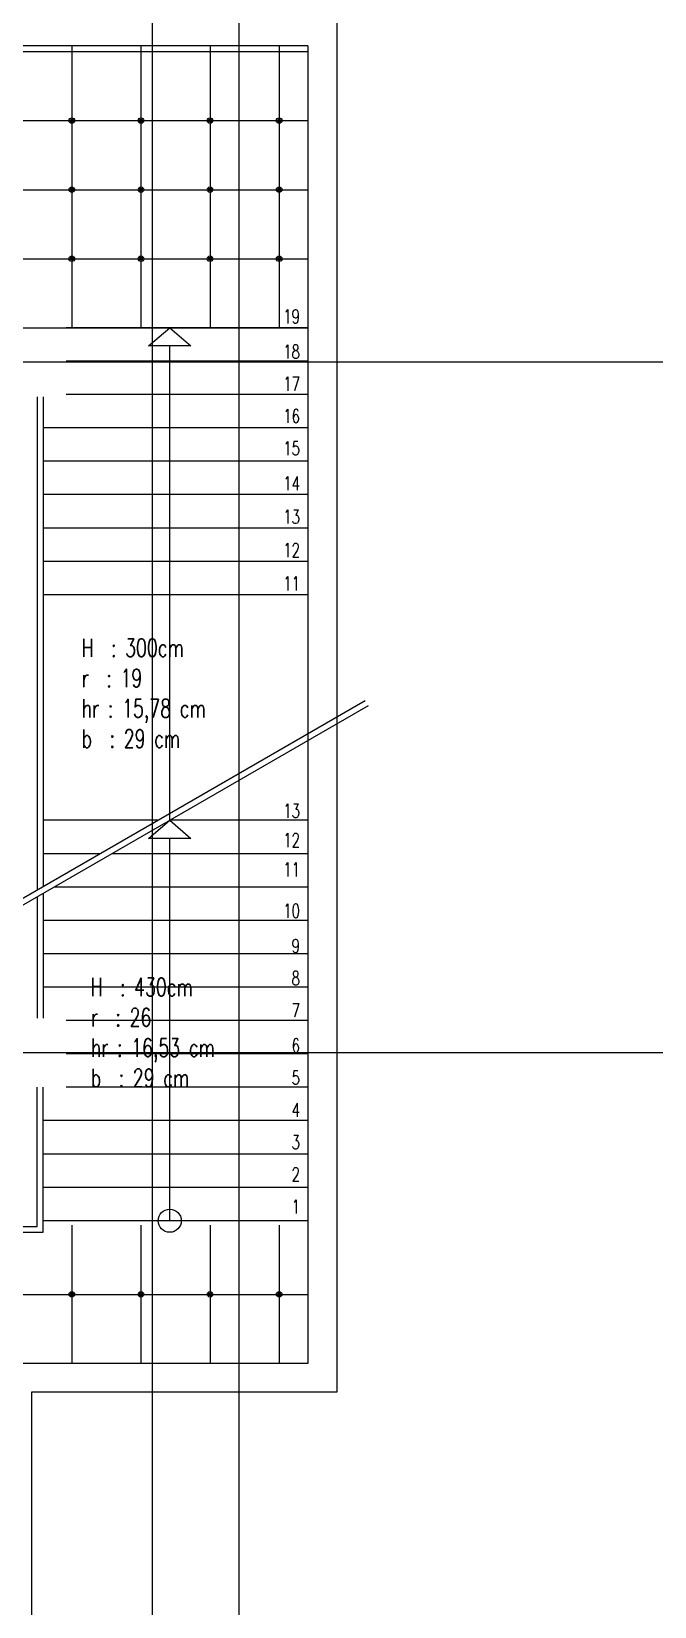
# Model space of a CAD drawing. Header units: millimetres. Extents: x 43168.9 to 43194.6, y -25545.1 to -25543.4.
# Drawn here: x 43174.0909 to 43174.199, y -25544.3202 to -25544.0464 of the extents above; entities that cross this region are included whole.
import ezdxf
from ezdxf.enums import TextEntityAlignment as Align

# ---------------------------------------------------------------- set-up
doc = ezdxf.new("R2010")
doc.units = ezdxf.units.MM
doc.header["$LTSCALE"] = 200
doc.linetypes.add('DASHDOT', pattern=[1, 0.5, -0.25, 0, -0.25])
doc.linetypes.add('DASHDOT2', pattern=[0.5, 0.25, -0.125, 0, -0.125])
for name, color, linetype in [('aks_sgh', 5, 'DASHDOT2'), ('duv_sgh', 4, 'Continuous'), ('gor-3_sgh', 191, 'Continuous'), ('gor-4_sgh', 17, 'Continuous'), ('kesitcizgisi_sgh', 22, 'Continuous'), ('merdi_sgh', 3, 'Continuous'), ('sembol_sgh', 8, 'Continuous'), ('yazi-merdi_sgh', 9, 'Continuous')]:
    doc.layers.add(name, color=color, linetype=linetype)
doc.styles.add('text3', font='simplex8.shx', dxfattribs={"width": 0.7})

msp = doc.modelspace()

# ---------------------------------------------------------------- linework, layer by layer
at = {"color": 0}
for p, q in [((43174.1112, -25544.10107), (43174.11488, -25544.09792)), ((43174.11488, -25544.09792), (43174.11855, -25544.10107)), ((43174.11855, -25544.10107), (43174.1112, -25544.10107)), ((43174.1112, -25544.18667), (43174.11488, -25544.18352)), ((43174.11488, -25544.18352), (43174.11855, -25544.18667)), ((43174.11855, -25544.18667), (43174.1112, -25544.18667))]:
    msp.add_line(p, q, dxfattribs=at)
at = {"layer": 'aks_sgh'}
for p, q in [((43174.12688, -25543.74092), (43174.12688, -25544.60992)), ((43174.62688, -25544.10392), (43173.82488, -25544.10392)), ((43174.62688, -25544.22392), (43173.82488, -25544.22392))]:
    msp.add_line(p, q, dxfattribs=at)
at = {"layer": 'duv_sgh'}
for p, q in [((43174.14388, -25544.04392), (43174.14388, -25544.28292)), ((43174.13888, -25544.04892), (43174.08588, -25544.04892)), ((43174.13888, -25544.04892), (43174.13888, -25544.27792)), ((43174.13888, -25544.27792), (43174.08588, -25544.27792)), ((43174.09088, -25544.28292), (43174.09088, -25544.46492)), ((43174.14388, -25544.28292), (43174.09088, -25544.28292))]:
    msp.add_line(p, q, dxfattribs=at)
at = {"layer": 'gor-3_sgh'}
for p, q in [((43174.09768, -25544.06171), (43174.09808, -25544.06171)), ((43174.09768, -25544.06211), (43174.09768, -25544.06171)), ((43174.09808, -25544.06211), (43174.09768, -25544.06211)), ((43174.09808, -25544.06171), (43174.09808, -25544.06211)), ((43174.10968, -25544.06171), (43174.11008, -25544.06171)), ((43174.10968, -25544.06211), (43174.10968, -25544.06171)), ((43174.11008, -25544.06211), (43174.10968, -25544.06211)), ((43174.11008, -25544.06171), (43174.11008, -25544.06211)), ((43174.12168, -25544.06171), (43174.12208, -25544.06171)), ((43174.12168, -25544.06211), (43174.12168, -25544.06171)), ((43174.12208, -25544.06211), (43174.12168, -25544.06211)), ((43174.12208, -25544.06171), (43174.12208, -25544.06211)), ((43174.13368, -25544.06171), (43174.13408, -25544.06171)), ((43174.13368, -25544.06211), (43174.13368, -25544.06171)), ((43174.13408, -25544.06211), (43174.13368, -25544.06211)), ((43174.13408, -25544.06171), (43174.13408, -25544.06211)), ((43174.09768, -25544.07371), (43174.09808, -25544.07371)), ((43174.09768, -25544.07411), (43174.09768, -25544.07371)), ((43174.09808, -25544.07411), (43174.09768, -25544.07411)), ((43174.09808, -25544.07371), (43174.09808, -25544.07411)), ((43174.10968, -25544.07371), (43174.11008, -25544.07371)), ((43174.10968, -25544.07411), (43174.10968, -25544.07371)), ((43174.11008, -25544.07411), (43174.10968, -25544.07411)), ((43174.11008, -25544.07371), (43174.11008, -25544.07411)), ((43174.12168, -25544.07371), (43174.12208, -25544.07371)), ((43174.12168, -25544.07411), (43174.12168, -25544.07371)), ((43174.12208, -25544.07411), (43174.12168, -25544.07411)), ((43174.12208, -25544.07371), (43174.12208, -25544.07411)), ((43174.13368, -25544.07371), (43174.13408, -25544.07371)), ((43174.13368, -25544.07411), (43174.13368, -25544.07371)), ((43174.13408, -25544.07411), (43174.13368, -25544.07411)), ((43174.13408, -25544.07371), (43174.13408, -25544.07411)), ((43174.09768, -25544.08571), (43174.09808, -25544.08571)), ((43174.09768, -25544.08611), (43174.09768, -25544.08571)), ((43174.09808, -25544.08571), (43174.09808, -25544.08611)), ((43174.10968, -25544.08571), (43174.11008, -25544.08571)), ((43174.10968, -25544.08611), (43174.10968, -25544.08571)), ((43174.11008, -25544.08571), (43174.11008, -25544.08611)), ((43174.12168, -25544.08571), (43174.12208, -25544.08571)), ((43174.12168, -25544.08611), (43174.12168, -25544.08571)), ((43174.12208, -25544.08571), (43174.12208, -25544.08611)), ((43174.13368, -25544.08571), (43174.13408, -25544.08571)), ((43174.13368, -25544.08611), (43174.13368, -25544.08571)), ((43174.13408, -25544.08571), (43174.13408, -25544.08611)), ((43174.09808, -25544.08611), (43174.09768, -25544.08611)), ((43174.11008, -25544.08611), (43174.10968, -25544.08611)), ((43174.12208, -25544.08611), (43174.12168, -25544.08611)), ((43174.13408, -25544.08611), (43174.13368, -25544.08611)), ((43174.09768, -25544.26571), (43174.09808, -25544.26571)), ((43174.09768, -25544.26611), (43174.09768, -25544.26571)), ((43174.09808, -25544.26611), (43174.09768, -25544.26611)), ((43174.09808, -25544.26571), (43174.09808, -25544.26611)), ((43174.10968, -25544.26571), (43174.11008, -25544.26571)), ((43174.10968, -25544.26611), (43174.10968, -25544.26571)), ((43174.11008, -25544.26611), (43174.10968, -25544.26611)), ((43174.11008, -25544.26571), (43174.11008, -25544.26611)), ((43174.12168, -25544.26571), (43174.12208, -25544.26571)), ((43174.12168, -25544.26611), (43174.12168, -25544.26571)), ((43174.12208, -25544.26611), (43174.12168, -25544.26611)), ((43174.12208, -25544.26571), (43174.12208, -25544.26611)), ((43174.13368, -25544.26571), (43174.13408, -25544.26571)), ((43174.13368, -25544.26611), (43174.13368, -25544.26571)), ((43174.13408, -25544.26611), (43174.13368, -25544.26611)), ((43174.13408, -25544.26571), (43174.13408, -25544.26611))]:
    msp.add_line(p, q, dxfattribs=at)
at = {"layer": 'gor-3_sgh', "linetype": 'ByBlock', "lineweight": -2}
for p, q in [((43174.09795, -25544.06198), (43174.09781, -25544.06184)), ((43174.09795, -25544.06184), (43174.09781, -25544.06198)), ((43174.10995, -25544.06198), (43174.10981, -25544.06184)), ((43174.10995, -25544.06184), (43174.10981, -25544.06198)), ((43174.12195, -25544.06198), (43174.12181, -25544.06184)), ((43174.12195, -25544.06184), (43174.12181, -25544.06198)), ((43174.13395, -25544.06198), (43174.13381, -25544.06184)), ((43174.13395, -25544.06184), (43174.13381, -25544.06198)), ((43174.09795, -25544.07398), (43174.09781, -25544.07384)), ((43174.09795, -25544.07384), (43174.09781, -25544.07398)), ((43174.10995, -25544.07398), (43174.10981, -25544.07384)), ((43174.10995, -25544.07384), (43174.10981, -25544.07398)), ((43174.12195, -25544.07398), (43174.12181, -25544.07384)), ((43174.12195, -25544.07384), (43174.12181, -25544.07398)), ((43174.13395, -25544.07398), (43174.13381, -25544.07384)), ((43174.13395, -25544.07384), (43174.13381, -25544.07398)), ((43174.09795, -25544.08598), (43174.09781, -25544.08584)), ((43174.09795, -25544.08584), (43174.09781, -25544.08598)), ((43174.10995, -25544.08598), (43174.10981, -25544.08584)), ((43174.10995, -25544.08584), (43174.10981, -25544.08598)), ((43174.12195, -25544.08598), (43174.12181, -25544.08584)), ((43174.12195, -25544.08584), (43174.12181, -25544.08598)), ((43174.13395, -25544.08598), (43174.13381, -25544.08584)), ((43174.13395, -25544.08584), (43174.13381, -25544.08598)), ((43174.09795, -25544.26598), (43174.09781, -25544.26584)), ((43174.09795, -25544.26584), (43174.09781, -25544.26598)), ((43174.10995, -25544.26598), (43174.10981, -25544.26584)), ((43174.10995, -25544.26584), (43174.10981, -25544.26598)), ((43174.12195, -25544.26598), (43174.12181, -25544.26584)), ((43174.12195, -25544.26584), (43174.12181, -25544.26598)), ((43174.13395, -25544.26598), (43174.13381, -25544.26584)), ((43174.13395, -25544.26584), (43174.13381, -25544.26598))]:
    msp.add_line(p, q, dxfattribs=at)
at = {"layer": 'gor-3_sgh'}
for centre in [(43174.09788, -25544.06191), (43174.10988, -25544.06191), (43174.12188, -25544.06191), (43174.13388, -25544.06191), (43174.09788, -25544.07391), (43174.10988, -25544.07391), (43174.12188, -25544.07391), (43174.13388, -25544.07391), (43174.09788, -25544.08591), (43174.10988, -25544.08591), (43174.12188, -25544.08591), (43174.13388, -25544.08591), (43174.09788, -25544.26591), (43174.10988, -25544.26591), (43174.12188, -25544.26591), (43174.13388, -25544.26591)]:
    msp.add_circle(centre, 0.000483, dxfattribs=at)
at = {"layer": 'gor-4_sgh'}
for p, q in [((43173.90888, -25544.04991), (43174.13888, -25544.04991)), ((43174.09788, -25544.04892), (43174.09788, -25544.09792)), ((43174.10988, -25544.04892), (43174.10988, -25544.09792)), ((43174.12188, -25544.04892), (43174.12188, -25544.09791)), ((43174.13388, -25544.04892), (43174.13388, -25544.09791)), ((43173.90888, -25544.06191), (43174.13888, -25544.06191)), ((43173.90888, -25544.07391), (43174.13888, -25544.07391)), ((43173.90888, -25544.08591), (43174.13888, -25544.08591)), ((43173.90888, -25544.09791), (43174.13888, -25544.09791)), ((43174.09788, -25544.25391), (43174.09788, -25544.27792)), ((43174.10988, -25544.25391), (43174.10988, -25544.27792)), ((43174.12188, -25544.25391), (43174.12188, -25544.27792)), ((43174.13388, -25544.25391), (43174.13388, -25544.27792)), ((43173.90888, -25544.26591), (43174.13888, -25544.26591))]:
    msp.add_line(p, q, dxfattribs=at)
at = {"layer": 'kesitcizgisi_sgh', "linetype": 'DASHDOT'}
msp.add_line((43174.11188, -25544.61379), (43174.11188, -25543.80816), dxfattribs=at)
at = {"layer": 'merdi_sgh'}
for p, q in [((43174.13888, -25544.09792), (43174.09688, -25544.09792)), ((43174.13888, -25544.10372), (43174.09688, -25544.10372)), ((43174.09188, -25544.10992), (43174.09188, -25544.19564)), ((43174.09288, -25544.10992), (43174.09288, -25544.19507)), ((43174.13888, -25544.10952), (43174.09688, -25544.10952)), ((43174.13888, -25544.11532), (43174.09288, -25544.11532)), ((43174.13888, -25544.12112), (43174.09288, -25544.12112)), ((43174.13888, -25544.12692), (43174.09288, -25544.12692)), ((43174.13888, -25544.13272), (43174.09288, -25544.13272)), ((43174.13888, -25544.13852), (43174.09288, -25544.13852)), ((43174.13888, -25544.14432), (43174.09288, -25544.14432)), ((43174.14881, -25544.16277), (43174.08056, -25544.20218)), ((43174.14931, -25544.16364), (43174.08106, -25544.20304)), ((43174.11288, -25544.18352), (43174.09288, -25544.18352)), ((43174.13888, -25544.18352), (43174.11488, -25544.18352)), ((43174.10283, -25544.18932), (43174.09288, -25544.18932)), ((43174.13888, -25544.18932), (43174.10483, -25544.18932)), ((43174.13888, -25544.19512), (43174.09479, -25544.19512)), ((43174.09188, -25544.1968), (43174.09188, -25544.21792)), ((43174.09288, -25544.19622), (43174.09288, -25544.21792)), ((43174.13888, -25544.20092), (43174.09288, -25544.20092)), ((43174.13888, -25544.20672), (43174.09288, -25544.20672)), ((43174.13888, -25544.21252), (43174.09288, -25544.21252)), ((43174.13888, -25544.21832), (43174.09688, -25544.21832)), ((43174.13888, -25544.22412), (43174.09688, -25544.22412)), ((43174.09188, -25544.25412), (43174.09188, -25544.22992)), ((43174.09288, -25544.25512), (43174.09288, -25544.22991)), ((43174.13888, -25544.22992), (43174.09688, -25544.22992)), ((43174.13888, -25544.23572), (43174.09288, -25544.23572)), ((43174.13888, -25544.24152), (43174.09288, -25544.24152)), ((43174.13888, -25544.24732), (43174.09288, -25544.24732)), ((43174.08488, -25544.25512), (43174.09288, -25544.25512)), ((43174.08588, -25544.25412), (43174.09188, -25544.25412)), ((43174.13888, -25544.25312), (43174.09288, -25544.25312))]:
    msp.add_line(p, q, dxfattribs=at)
at = {"layer": 'sembol_sgh'}
for p, q in [((43174.11488, -25544.18352), (43174.11488, -25544.10107)), ((43174.11488, -25544.25312), (43174.11488, -25544.18667))]:
    msp.add_line(p, q, dxfattribs=at)
msp.add_circle((43174.11488, -25544.25312), 0.002, dxfattribs=at)

# ---------------------------------------------------------------- texts
at = {"layer": 'yazi-merdi_sgh', "style": 'text3', "width": 0.7}
for s, p in [('19', (43174.13748, -25544.09716)), ('18', (43174.13748, -25544.10326)), ('17', (43174.13748, -25544.10886)), ('16', (43174.13748, -25544.11446)), ('15', (43174.13748, -25544.12006)), ('14', (43174.13748, -25544.12616)), ('13', (43174.13748, -25544.13196)), ('12', (43174.13748, -25544.13776)), ('11', (43174.13748, -25544.14356)), ('13', (43174.13748, -25544.18306)), ('12', (43174.13748, -25544.18816)), ('11', (43174.13748, -25544.19327)), ('10', (43174.13748, -25544.20046)), ('9', (43174.13748, -25544.20656)), ('8', (43174.13748, -25544.21216)), ('7', (43174.13748, -25544.21776)), ('6', (43174.13748, -25544.22386)), ('5', (43174.13748, -25544.22946)), ('4', (43174.13748, -25544.23506)), ('3', (43174.13748, -25544.24066)), ('2', (43174.13748, -25544.24626)), ('1', (43174.13748, -25544.25186))]:
    msp.add_text(s, height=0.0024, dxfattribs=at).set_placement(p, align=Align.RIGHT)
for s, p in [('H  : 300cm', (43174.09957, -25544.15511)), ('r  : 19', (43174.09961, -25544.16038)), ('hr : 15,78 cm', (43174.09961, -25544.16564)), ('b  : 29 cm', (43174.09961, -25544.1709)), ('H  : 430cm', (43174.10114, -25544.21407)), ('r  : 26', (43174.10119, -25544.21933)), ('hr : 16,53 cm', (43174.10119, -25544.2246)), ('b  : 29 cm', (43174.10119, -25544.22986))]:
    msp.add_text(s, height=0.00315, dxfattribs=at).set_placement(p)

doc.saveas('drawing.dxf')
